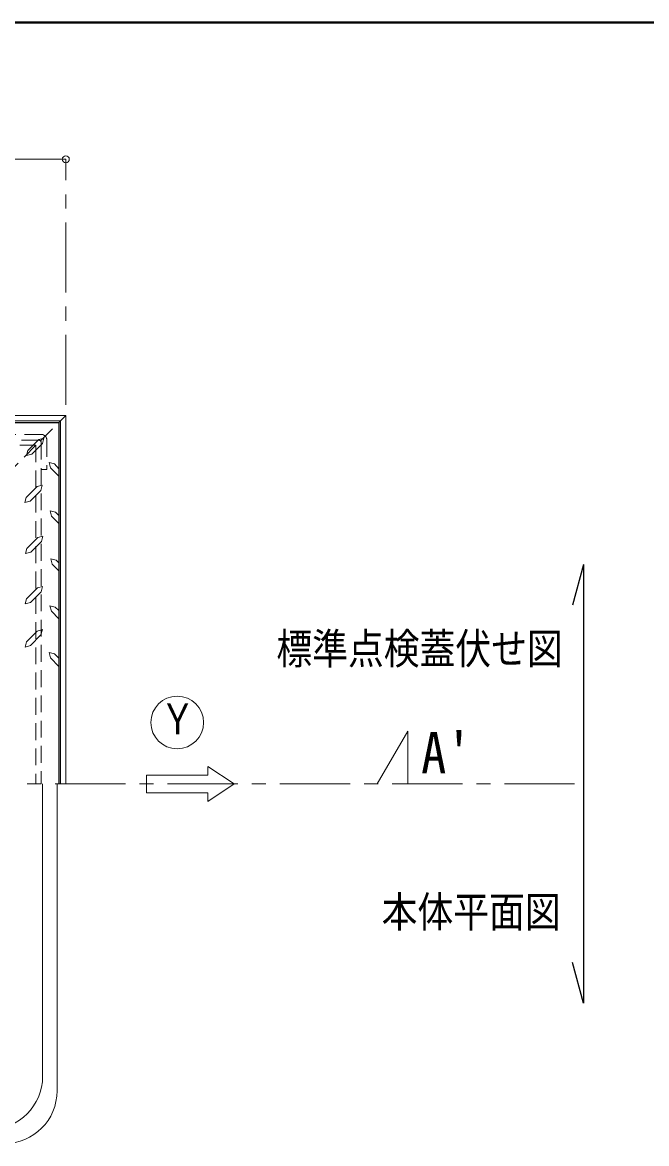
# Model space of a CAD drawing. Units: millimetres at full size, sheet at 1:8; details may follow other scales. Extents: x -1685 to 1555, y -1115 to 1133.
# Drawn here: x -434 to -79, y 494 to 1133 of the extents above; entities that cross this region are included whole.
import ezdxf
from ezdxf.enums import TextEntityAlignment as Align

# ---------------------------------------------------------------- set-up
doc = ezdxf.new("R2010")
doc.units = ezdxf.units.MM
doc.header["$LTSCALE"] = 8
doc.header["$PDMODE"] = 32
doc.header["$PDSIZE"] = 4
doc.linetypes.add('CHAIN1', pattern=[8, 5, -1, 1, -1])
doc.linetypes.add('DASHED1', pattern=[1.8, 1.2, -0.6])
doc.layers.add('0-0_ﾚｲﾔ1', color=4, linetype='Continuous', lineweight=9)
doc.styles.add('ＭＳ ゴシック', font='')
doc.styles.get('ＭＳ ゴシック').set_extended_font_data('MS Gothic')

msp = doc.modelspace()

# ---------------------------------------------------------------- linework, layer by layer
at = {"layer": '0-0_ﾚｲﾔ1', "color": 1, "lineweight": 40}
msp.add_line((1555.424, 1133.018), (-1684.576, 1133.018), dxfattribs=at)
at = {"layer": '0-0_ﾚｲﾔ1'}
for p, q in [((-1129.576, 1055.018), (-409.576, 1055.018)), ((-412.576, 906.018), (-413.576, 905.018)), ((-431.174, 889.107), (-431.946, 886.118)), ((-428.86, 886.89), (-422.785, 892.965)), ((-428.86, 886.89), (-431.946, 886.118)), ((-416.035, 881.49), (-419.121, 882.261)), ((-418.253, 879.175), (-419.121, 882.261)), ((-418.253, 879.175), (-413.576, 874.499)), ((-416.035, 881.49), (-413.576, 878.679)), ((-429.824, 860.082), (-423.749, 866.157)), ((-432.139, 862.3), (-432.91, 859.311)), ((-429.824, 860.082), (-432.91, 859.311)), ((-415.457, 853.911), (-418.542, 854.682)), ((-417.674, 851.597), (-418.542, 854.682)), ((-417.674, 851.597), (-413.576, 847.499)), ((-415.457, 853.911), (-413.576, 852.031)), ((-429.439, 831.057), (-423.364, 837.132)), ((-431.753, 833.275), (-432.524, 830.286)), ((-429.439, 831.057), (-432.524, 830.286)), ((-415.071, 826.525), (-418.157, 827.297)), ((-417.385, 824.211), (-418.157, 827.297)), ((-415.071, 826.525), (-413.576, 825.031)), ((-417.385, 824.211), (-413.576, 820.402)), ((-429.632, 802.322), (-423.557, 808.397)), ((-431.946, 804.54), (-432.717, 801.55)), ((-429.632, 802.322), (-432.717, 801.55)), ((-415.553, 799.815), (-418.639, 800.586)), ((-417.771, 797.5), (-418.639, 800.586)), ((-415.553, 799.815), (-413.576, 797.838)), ((-417.771, 797.5), (-413.576, 793.138)), ((-432.042, 780.047), (-425.967, 786.122)), ((-432.042, 780.047), (-432.814, 776.961)), ((-429.728, 777.829), (-423.749, 783.904)), ((-429.728, 777.829), (-432.814, 776.961)), ((-416.035, 773.104), (-419.121, 773.875)), ((-418.253, 770.79), (-419.121, 773.875)), ((-418.253, 770.79), (-413.576, 765.926)), ((-416.035, 773.104), (-413.576, 770.645)), ((-422.788, 532.23), (-422.788, 699.018))]:
    msp.add_line(p, q, dxfattribs=at)
at = {"layer": '0-0_ﾚｲﾔ1', "linetype": 'CHAIN1'}
for p, q in [((-409.576, 915.018), (-409.576, 1055.018)), ((-232.076, 699.018), (-214.576, 729.018)), ((-214.576, 699.018), (-214.576, 729.018)), ((-1375.576, 699.018), (-114.576, 699.018))]:
    msp.add_line(p, q, dxfattribs=at)
at = {"layer": '0-0_ﾚｲﾔ1', "color": 7, "lineweight": 18}
for p, q in [((-409.576, 909.018), (-1129.576, 909.018)), ((-412.576, 906.018), (-409.576, 909.018)), ((-409.576, 699.018), (-409.576, 909.018)), ((-412.576, 906.018), (-1126.576, 906.018)), ((-412.576, 699.018), (-412.576, 906.018)), ((-328.576, 704.018), (-363.576, 704.018)), ((-328.576, 709.018), (-328.576, 704.018)), ((-328.576, 709.018), (-313.576, 699.018)), ((-414.576, 699.018), (-414.576, 524.018)), ((-313.576, 699.018), (-328.576, 689.018)), ((-328.576, 694.018), (-328.576, 689.018))]:
    msp.add_line(p, q, dxfattribs=at)
at = {"layer": '0-0_ﾚｲﾔ1', "color": 5, "lineweight": 25}
for p, q in [((-1125.576, 905.018), (-413.576, 905.018)), ((-413.576, 905.018), (-413.576, 699.018)), ((-114.576, 824.018), (-120.788, 800.836)), ((-114.576, 824.018), (-114.576, 574.018)), ((-114.576, 574.018), (-120.788, 597.2))]:
    msp.add_line(p, q, dxfattribs=at)
at = {"layer": '0-0_ﾚｲﾔ1', "linetype": 'DASHED1'}
for p, q in [((-424.045, 894.55), (-413.576, 905.018)), ((-423.576, 898.218), (-440.376, 898.218)), ((-420.376, 895.018), (-420.376, 878.218)), ((-1112.576, 892.018), (-426.576, 892.018)), ((-426.576, 892.018), (-426.576, 699.018)), ((-420.376, 878.218), (-423.576, 878.218))]:
    msp.add_line(p, q, dxfattribs=at)
at = {"layer": '0-0_ﾚｲﾔ1', "color": 7, "linetype": 'DASHED1', "lineweight": 18}
for p, q in [((-425.176, 895.018), (-1113.976, 895.018)), ((-443.576, 875.018), (-424.045, 894.55)), ((-423.576, 893.418), (-423.576, 699.018))]:
    msp.add_line(p, q, dxfattribs=at)
at = {"layer": '0-0_ﾚｲﾔ1'}
for points in [[(-431.174, 889.107), (-425.003, 895.279), (-422.014, 896.05), (-422.785, 892.965)], [(-432.139, 862.3), (-425.967, 868.472), (-422.978, 869.243), (-423.749, 866.157)], [(-431.753, 833.275), (-425.582, 839.447), (-422.592, 840.218), (-423.364, 837.132)], [(-431.946, 804.54), (-425.774, 810.711), (-422.785, 811.482), (-423.557, 808.397)], [(-425.967, 786.122), (-422.882, 786.99), (-423.749, 783.904)]]:
    msp.add_lwpolyline(points, dxfattribs=at)
at = {"layer": '0-0_ﾚｲﾔ1', "color": 7, "lineweight": 18}
msp.add_lwpolyline([(-328.576, 694.018), (-363.576, 694.018), (-363.576, 704.018)], dxfattribs=at)
msp.add_circle((-346.076, 734.018), 15, dxfattribs=at)
at = {"layer": '0-0_ﾚｲﾔ1', "color": 7, "linetype": 'DASHED1', "lineweight": 18}
msp.add_arc((-425.176, 893.418), 1.6, 0, 90, dxfattribs=at)
at = {"layer": '0-0_ﾚｲﾔ1', "linetype": 'DASHED1'}
msp.add_arc((-423.576, 895.018), 3.2, 0, 90, dxfattribs=at)
at = {"layer": '0-0_ﾚｲﾔ1'}
msp.add_arc((-452.788, 532.23), 30, 270, 0, dxfattribs=at)
at = {"layer": '0-0_ﾚｲﾔ1', "color": 7, "lineweight": 18}
msp.add_arc((-444.576, 524.018), 30, 270, 0, dxfattribs=at)
at = {"layer": '0-0_ﾚｲﾔ1', "color": 1}
msp.add_point((-409.576, 1055.018), dxfattribs=at)

# ---------------------------------------------------------------- texts
at = {"layer": '0-0_ﾚｲﾔ1', "color": 7, "style": 'ＭＳ ゴシック'}
for s, height, width, p in [('標準点検蓋伏せ図', 17.6, 0.85, (-289.576, 762.018)), ('Ｙ', 17.6, 0.85, (-356.076, 722.018)), ("A'", 23.46, 0.9, (-207.076, 698.018)), ('本体平面図', 17.6, 0.85, (-229.576, 612.018))]:
    msp.add_text(s, height=height, dxfattribs=dict(at, width=width)).set_placement(p, align=Align.BOTTOM_LEFT)

doc.saveas('drawing.dxf')
